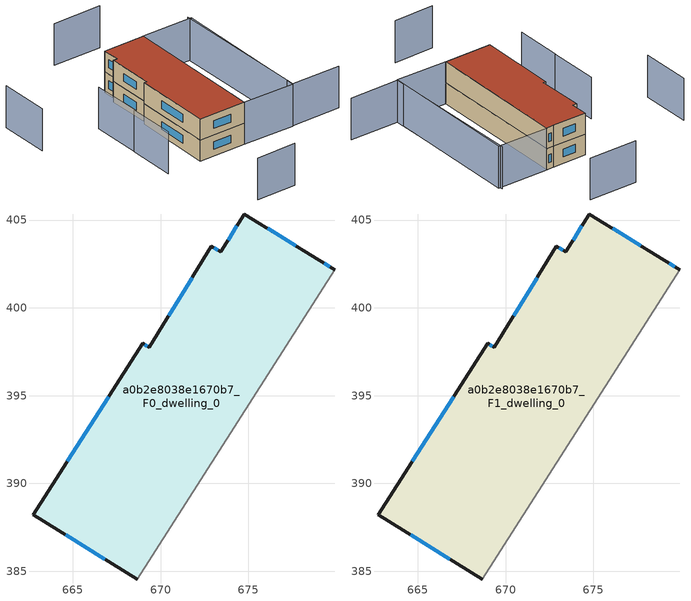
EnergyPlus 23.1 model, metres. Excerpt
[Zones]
a0b2e8038e1670b7_F0_dwelling_0
 floor ground (EU_floor_Construction): 679.03,402.72 679.92,402.18 668.66,384.55 662.74,388.21 668.98,397.97 669.34,397.75 672.89,403.52 673.43,403.19 674.75,405.35 z0
 wall outside (EU_wall_Construction): 679.92,402.18 679.03,402.72 674.75,405.35 673.43,403.19 672.89,403.52 669.34,397.75 668.98,397.97 662.74,388.21 668.66,384.55 z0:3
 wall adiabatic (EU_wall_Construction): 668.66,384.55 679.92,402.18 z0:3
 window (EU_Window_Construction): 674.34,404.68 673.84,403.86 / 677.7,403.54 676.09,404.53 / 679.64,402.35 679.31,402.56 / 664.58,387.07 666.82,385.69 / 667.04,394.93 664.68,391.25 / 669.23,397.82 669.09,397.9 / 671.79,401.72 670.45,399.55 / 673.26,403.3 673.06,403.42 z0.93:2.07
a0b2e8038e1670b7_F1_dwelling_0
 floor to a0b2e8038e1670b7_F0_dwelling_0 (EU_floor_Construction): 679.03,402.72 679.92,402.18 668.66,384.55 662.74,388.21 668.98,397.97 669.34,397.75 672.89,403.52 673.43,403.19 674.75,405.35 z3
 wall outside (EU_wall_Construction): 679.92,402.18 679.03,402.72 674.75,405.35 673.43,403.19 672.89,403.52 669.34,397.75 668.98,397.97 662.74,388.21 668.66,384.55 z3:6
 wall adiabatic (EU_wall_Construction): 668.66,384.55 679.92,402.18 z3:6
 window (EU_Window_Construction): 674.34,404.68 673.84,403.86 / 677.7,403.54 676.09,404.53 / 679.64,402.35 679.31,402.56 / 664.58,387.07 666.82,385.69 / 667.04,394.93 664.68,391.25 / 669.23,397.82 669.09,397.9 / 671.79,401.72 670.45,399.55 / 673.26,403.3 673.06,403.42 z3.93:5.07
 roof outside (EU_roof_Construction): 668.66,384.55 679.92,402.18 679.03,402.72 674.75,405.35 673.43,403.19 672.89,403.52 669.34,397.75 668.98,397.97 662.74,388.21 z6
shading: 681.33,376.66 675.11,380.52 / 675.11,380.52 686.32,398.61 / 656.06,378.1 661.2,375.08 / 662.06,396.74 658.39,390.82 / 665.97,402.92 662.12,396.71 / 662.23,413.84 658.38,407.62 / 685.17,409.88 679.03,413.69 / 668.66,384.56 679.94,402.23 / 679.94,402.23 686.34,398.14 / 686.34,398.14 675.06,380.47 / 675.06,380.47 668.66,384.56 z0:6
[Building]
EU S2 Campaign: North Axis=0; Terrain=City; Solar Distribution=FullExterior
[Site:Location]
Montreal-Trudeau.Intl.AP: Latitude=45.4667; Longitude=-73.75; Time Zone=-5; Elevation=36
[SizingPeriod:WeatherFileDays]
AnnualSizingPeriod: Begin Month=1; Begin Day of Month=1; End Month=12; End Day of Month=31; Day of Week for Start Day=Monday; Use Weather File Daylight Saving Period=No; Use Weather File Rain and Snow Indicators=No
[MATERIAL]
EU_InternalMass_Material: Roughness=MediumRough; Thickness=0.1; Conductivity=1; Density=1800; Specific Heat=900; Thermal Absorptance=0.9; Solar Absorptance=0.7; Visible Absorptance=0.7
[MATERIAL:NOMASS] Roughness=MediumRough; Thermal Absorptance=0.9; Solar Absorptance=0.7; Visible Absorptance=0.7
Name | Thermal Resistance
EU_wall_NoMass; EU_floor_NoMass | 1.36485
EU_roof_NoMass | 2.55992
[WINDOWMATERIAL:SIMPLEGLAZINGSYSTEM]
EU_Window_SimpleGlazing: UFactor=3.92339; Solar Heat Gain Coefficient=0.8; Visible Transmittance=0.8
[CONSTRUCTION]
EU_wall_Construction: EU_wall_NoMass
EU_roof_Construction: EU_roof_NoMass
EU_floor_Construction: EU_floor_NoMass
EU_Window_Construction: EU_Window_SimpleGlazing
EU_InternalMass_Construction: EU_InternalMass_Material
[ZONE] Type=1; Multiplier=1; Ceiling Height=autocalculate; Floor Area=autocalculate; Part of Total Floor Area=Yes
Name | Volume
a0b2e8038e1670b7_F0_dwelling_0 | 421.709
a0b2e8038e1670b7_F1_dwelling_0 | 421.71
[INTERNALMASS] Construction=EU_InternalMass_Construction; Surface Area=140.57
Name | Zone or ZoneList
a0b2e8038e1670b7_F0_dwelling_0_EU_InternalMass | a0b2e8038e1670b7_F0_dwelling_0
a0b2e8038e1670b7_F1_dwelling_0_EU_InternalMass | a0b2e8038e1670b7_F1_dwelling_0
[OTHEREQUIPMENT] Fuel Type=Electricity; Design Level Calculation Method=Watts/Area; Power per Zone Floor Area=1; Fraction Latent=0; Fraction Radiant=0; Fraction Lost=0; Carbon Dioxide Generation Rate=0; EndUse Subcategory=EU_Step8_InternalGains
Name | Zone or ZoneList or Space or SpaceList | Schedule
EU_Step8_InternalGain_a0b2e8038e1670b7_F0_dwelling_0_f000 | a0b2e8038e1670b7_F0_dwelling_0 | EU_Step8_GainSchedule_a0b2e8038e1670b7_F0_dwelling_0_f000
EU_Step8_InternalGain_a0b2e8038e1670b7_F1_dwelling_0_f000 | a0b2e8038e1670b7_F1_dwelling_0 | EU_Step8_GainSchedule_a0b2e8038e1670b7_F1_dwelling_0_f000
[ZONEVENTILATION:DESIGNFLOWRATE] Schedule=EU_AlwaysOn; Design Flow Rate Calculation Method=AirChanges/Hour; Air Changes per Hour=0.860309; Ventilation Type=Natural; Fan Pressure Rise=0; Fan Total Efficiency=1; Constant Term Coefficient=1; Temperature Term Coefficient=0; Velocity Term Coefficient=0; Velocity Squared Term Coefficient=0; Minimum Indoor Temperature=-100; Maximum Indoor Temperature=100; Delta Temperature=-100; Minimum Outdoor Temperature=-100; Maximum Outdoor Temperature=100; Maximum Wind Speed=40
Name | Zone or ZoneList or Space or SpaceList
EU_ConstantAir_a0b2e8038e1670b7_F0_dwelling_0 | a0b2e8038e1670b7_F0_dwelling_0
EU_ConstantAir_a0b2e8038e1670b7_F1_dwelling_0 | a0b2e8038e1670b7_F1_dwelling_0
[HVACTEMPLATE:THERMOSTAT] Constant Heating Setpoint=20; Constant Cooling Setpoint=50
EU_HeatOnly_a0b2e8038e1670b7_F0_dwelling_0; EU_HeatOnly_a0b2e8038e1670b7_F1_dwelling_0
[HVACTEMPLATE:ZONE:IDEALLOADSAIRSYSTEM] System Availability Schedule=EU_AlwaysOn; Maximum Heating Supply Air Temperature=50; Minimum Cooling Supply Air Temperature=13; Maximum Heating Supply Air Humidity Ratio=0.0156; Minimum Cooling Supply Air Humidity Ratio=0.0077; Heating Limit=NoLimit; Cooling Limit=NoLimit; Heating Availability Schedule=EU_AlwaysOn; Cooling Availability Schedule=EU_CoolingOff; Dehumidification Control Type=ConstantSensibleHeatRatio; Cooling Sensible Heat Ratio=0.7; Dehumidification Setpoint=60; Humidification Control Type=None; Humidification Setpoint=30; Outdoor Air Method=None; Outdoor Air Flow Rate per Person=0.00944; Outdoor Air Flow Rate per Zone Floor Area=0; Outdoor Air Flow Rate per Zone=0; Demand Controlled Ventilation Type=None; Outdoor Air Economizer Type=NoEconomizer; Heat Recovery Type=None; Sensible Heat Recovery Effectiveness=0.7; Latent Heat Recovery Effectiveness=0.65
Name | Template Thermostat
a0b2e8038e1670b7_F0_dwelling_0 | EU_HeatOnly_a0b2e8038e1670b7_F0_dwelling_0
a0b2e8038e1670b7_F1_dwelling_0 | EU_HeatOnly_a0b2e8038e1670b7_F1_dwelling_0
[SIZING:ZONE] Zone Cooling Design Supply Air Temperature Input Method=SupplyAirTemperature; Zone Cooling Design Supply Air Temperature=13; Zone Heating Design Supply Air Temperature Input Method=SupplyAirTemperature; Zone Heating Design Supply Air Temperature=50; Zone Cooling Design Supply Air Humidity Ratio=0.008; Zone Heating Design Supply Air Humidity Ratio=0.008; Cooling Design Air Flow Method=DesignDay; Cooling Design Air Flow Rate=0; Cooling Minimum Air Flow per Zone Floor Area=0.000762; Cooling Minimum Air Flow=0; Cooling Minimum Air Flow Fraction=0.2; Heating Design Air Flow Method=DesignDay; Heating Design Air Flow Rate=0; Heating Maximum Air Flow per Zone Floor Area=0.002032; Heating Maximum Air Flow=0.141576; Heating Maximum Air Flow Fraction=0.3; Account for Dedicated Outdoor Air System=No; Dedicated Outdoor Air System Control Strategy=NeutralSupplyAir; Dedicated Outdoor Air Low Setpoint Temperature for Design=autosize; Dedicated Outdoor Air High Setpoint Temperature for Design=autosize; Zone Load Sizing Method=Sensible Load Only No Latent Load; Zone Latent Cooling Design Supply Air Humidity Ratio Input Method=HumidityRatioDifference; Zone Cooling Design Supply Air Humidity Ratio Difference=0.005; Zone Latent Heating Design Supply Air Humidity Ratio Input Method=HumidityRatioDifference; Zone Humidification Design Supply Air Humidity Ratio Difference=0.005
a0b2e8038e1670b7_F0_dwelling_0; a0b2e8038e1670b7_F1_dwelling_0
[SCHEDULE:CONSTANT]
Name | Hourly Value
EU_AlwaysOn | 1
EU_CoolingOff | 0
[SCHEDULE:FILE] Column Number=1; Rows to Skip at Top=0; Number of Hours of Data=8760; Column Separator=Comma; Interpolate to Timestep=No; Minutes per Item=60; Adjust Schedule for Daylight Savings=Yes
Name | File
EU_Step8_GainSchedule_a0b2e8038e1670b7_F0_dwelling_0_f000 | ../../schedules/a0b2e8038e1670b7/a0b2e8038e1670b7_F0_dwelling_0_f000_gain.csv
EU_Step8_GainSchedule_a0b2e8038e1670b7_F1_dwelling_0_f000 | ../../schedules/a0b2e8038e1670b7/a0b2e8038e1670b7_F1_dwelling_0_f000_gain.csv
